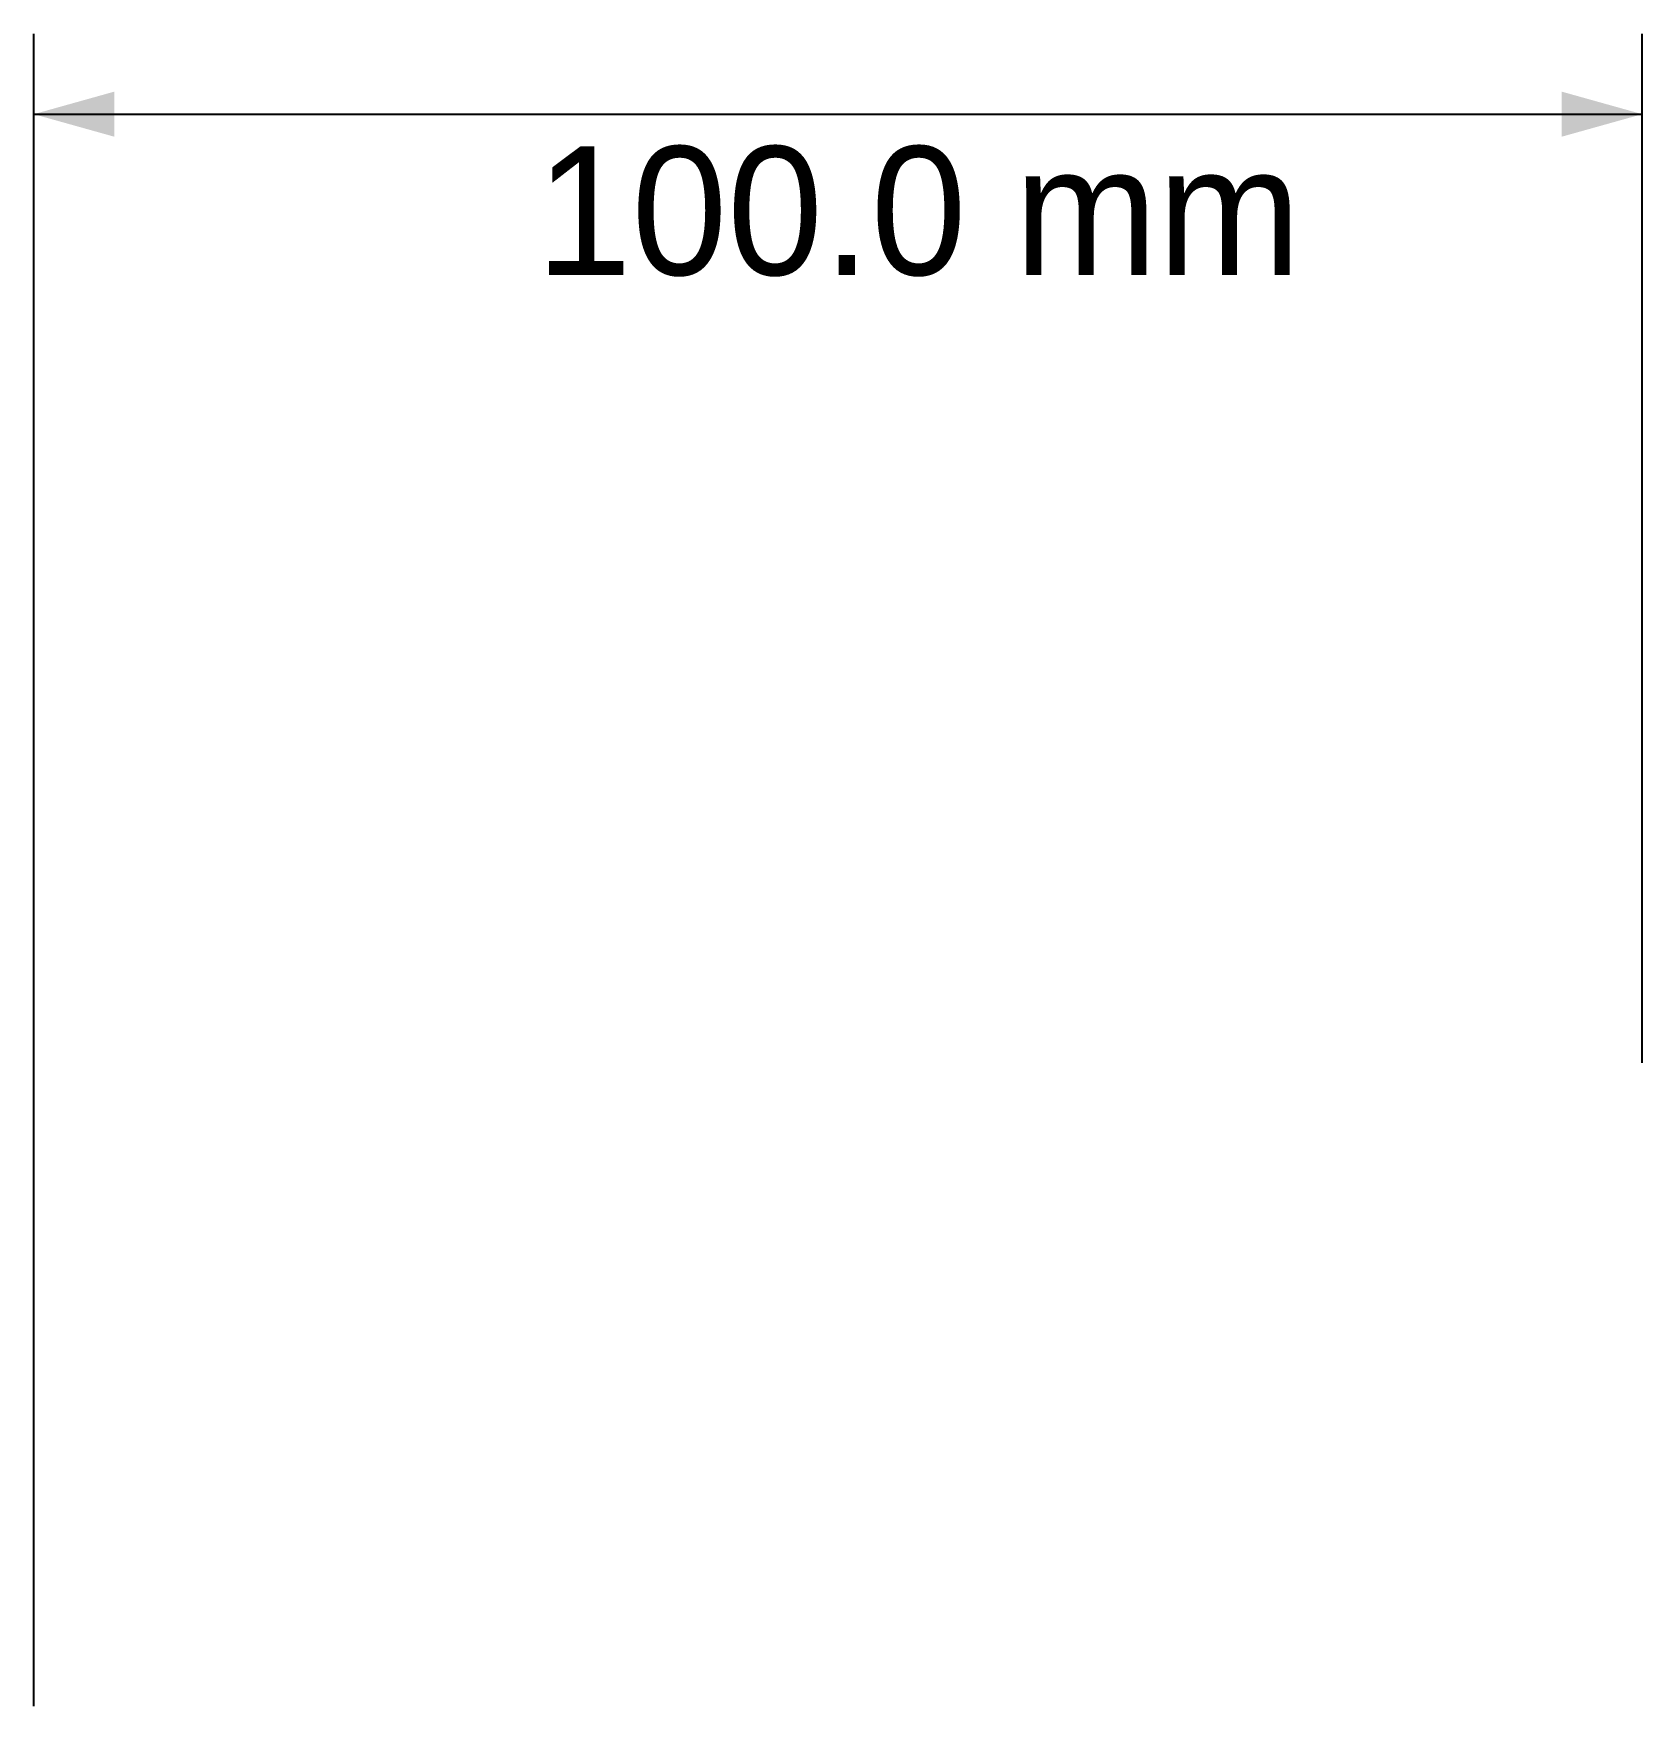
# Model space of a CAD drawing. Header units: millimetres. Extents: x 0 to 100, y 0 to 105.
import ezdxf
from ezdxf.enums import TextEntityAlignment as Align

# ---------------------------------------------------------------- set-up
doc = ezdxf.new("R2010")
doc.units = ezdxf.units.MM
doc.layers.get('0').update_dxf_attribs({"linetype": 'CONTINUOUS', "true_color": 0x344755})
doc.layers.add('Process', color=7, linetype='CONTINUOUS', true_color=0x147c77)
doc.dimstyles.get("Standard").update_dxf_attribs({"dimtxt": 0.18, "dimasz": 0.18, "dimexe": 0.18, "dimexo": 0.0625, "dimgap": 0.09, "dimtad": 0, "dimtih": 1, "dimtoh": 1, "dimdec": 4, "dimzin": 0, "dimdsep": 46, "dimtxsty": 'STANDARD', "dimcen": 0.09, "dimadec": 0, "dimazin": 0, "dimtfac": 1, "dimtdec": 4, "dimtofl": 0, "dimtmove": 0, "dimatfit": 3, "dimfxl": 1, "dimtolj": 1, "dimtzin": 0, "dimarcsym": 0})

# ---------------------------------------------------------------- blocks, each defined once
blk = doc.blocks.new('*DCC1')
at = {"color": 0, "linetype": 'CONTINUOUS'}
for p, q in [((0, 1), (0, 105)), ((100, 41), (100, 105)), ((0, 100), (100, 100))]:
    blk.add_line(p, q, dxfattribs=at)
for points in [[(0, 100), (5, 101.4), (5, 98.6)], [(100, 100), (95, 98.6), (95, 101.4)]]:
    blk.add_solid(points, dxfattribs=at)
blk.add_text('100.0 mm', height=8, dxfattribs=at).set_placement((55, 94), align=Align.MIDDLE_CENTER)

msp = doc.modelspace()

# ---------------------------------------------------------------- dimensions: what is measured, and where the dimension line sits
at = {"layer": 'Process'}
dim = msp.add_linear_dim(base=(100, 100), p1=(0, 0), p2=(100, 40), text='<> mm', dimstyle='STANDARD', override={"dimscale": 1, "dimtxt": 8, "dimasz": 5, "dimexe": 5, "dimexo": 1, "dimgap": 3, "dimdec": 1, "dimlfac": 1, "dimrnd": 0, "dimzin": 0, "dimpost": '<>'}, dxfattribs=at)
dim.commit()
dim.dimension.update_dxf_attribs({"geometry": '*DCC1', "text_midpoint": (55, 94), "dimtype": 160})

doc.saveas('drawing.dxf')
